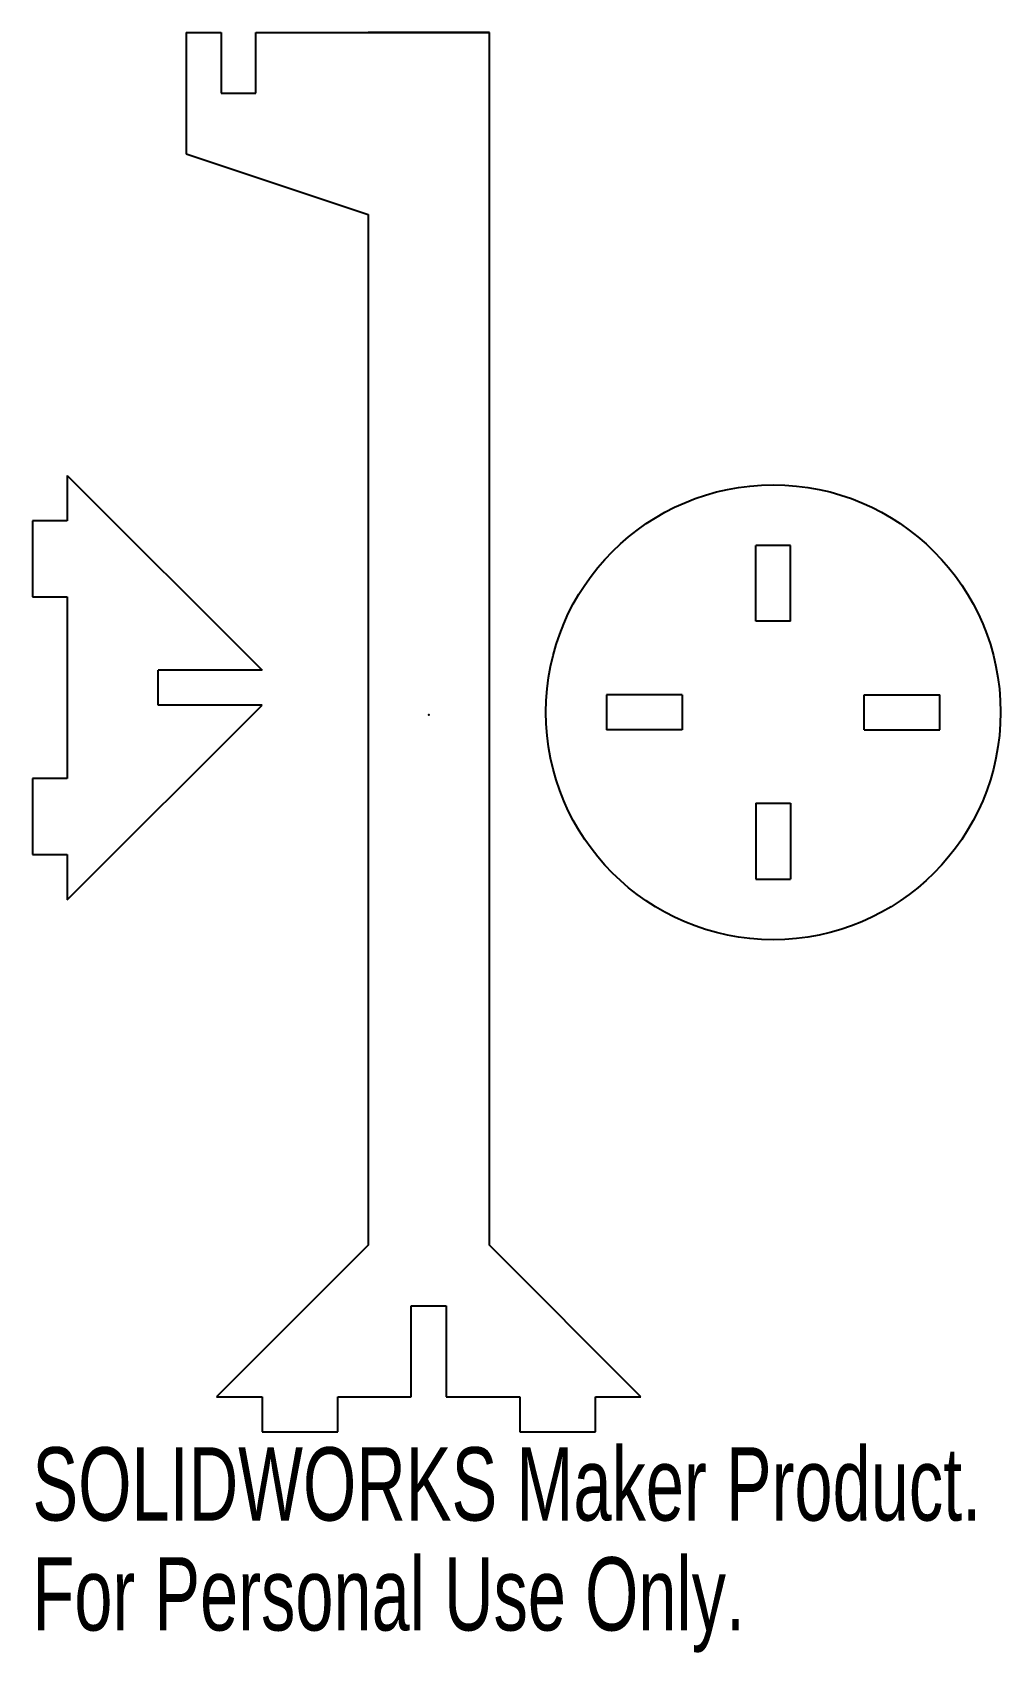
# Model space of a CAD drawing. Header units: millimetres. Extents: x -26 to 38, y -62 to 45.
import ezdxf

# ---------------------------------------------------------------- set-up
doc = ezdxf.new("R2010")
doc.units = ezdxf.units.MM
doc.header["$PDSIZE"] = -1
doc.linetypes.add('CENTERX2', pattern=[20.32, 12.7, -2.54, 2.54, -2.54])
doc.styles.add('SLDTEXTSTYLE0', font='TXT', dxfattribs={"width": 0.7})

msp = doc.modelspace()

# ---------------------------------------------------------------- linework, layer by layer
at = {"color": 7, "linetype": 'Continuous'}
for p, q in [((-16, 45), (-16, 37)), ((-16, 45), (-13.7, 45)), ((-13.7, 45), (-13.7, 41)), ((-11.4, 41), (-11.4, 45)), ((-11.4, 45), (-4, 45)), ((4, 45), (-4, 45)), ((4, -35), (4, 45)), ((-13.7, 41), (-11.4, 41)), ((-16, 37), (-4, 33)), ((-4, 33), (-4, -35)), ((-23.85, 15.78), (-23.85, 12.78)), ((-23.85, 15.78), (-11, 2.93)), ((-23.85, 12.78), (-26.15, 12.78)), ((-26.15, 12.78), (-26.15, 7.78)), ((23.88, 11.16), (21.58, 11.16)), ((21.58, 6.16), (21.58, 11.16)), ((23.88, 6.16), (23.88, 11.16)), ((-26.15, 7.78), (-23.85, 7.78)), ((-23.85, 7.78), (-23.85, -4.22)), ((23.88, 6.16), (21.58, 6.16)), ((-11, 2.93), (-17.85, 2.93)), ((-17.85, 0.63), (-17.85, 2.93)), ((11.73, 1.31), (11.73, -0.99)), ((16.73, 1.31), (11.73, 1.31)), ((16.73, 1.31), (16.73, -0.99)), ((28.73, -0.99), (28.73, 1.31)), ((28.73, 1.31), (33.73, 1.31)), ((33.73, -0.99), (33.73, 1.31)), ((-23.85, -12.22), (-11, 0.63)), ((-11, 0.63), (-17.85, 0.63)), ((16.73, -0.99), (11.73, -0.99)), ((28.73, -0.99), (33.73, -0.99)), ((-23.85, -4.22), (-26.15, -4.22)), ((-26.15, -4.22), (-26.15, -9.22)), ((21.58, -5.84), (21.58, -10.84)), ((21.58, -5.84), (23.88, -5.84)), ((23.88, -5.84), (23.88, -10.84)), ((-26.15, -9.22), (-23.85, -9.22)), ((-23.85, -9.22), (-23.85, -12.22)), ((21.58, -10.84), (23.88, -10.84)), ((-4, -35), (-14, -45)), ((14, -45), (4, -35)), ((-1.15, -45), (-1.15, -39)), ((-1.15, -39), (1.15, -39)), ((1.15, -39), (1.15, -45)), ((-14, -45), (-11, -45)), ((-11, -45), (-11, -47.3)), ((-6, -47.3), (-6, -45)), ((-6, -45), (-4, -45)), ((-4, -45), (-1.15, -45)), ((1.15, -45), (4, -45)), ((4, -45), (6, -45)), ((6, -45), (6, -47.3)), ((11, -47.3), (11, -45)), ((11, -45), (14, -45)), ((-11, -47.3), (-6, -47.3)), ((6, -47.3), (11, -47.3))]:
    msp.add_line(p, q, dxfattribs=at)
at = {"color": 7, "linetype": 'CENTERX2'}
msp.add_line((-4, 45), (4, 45), dxfattribs=at)
at = {"color": 7, "linetype": 'Continuous'}
msp.add_circle((22.73, 0.16), 15, dxfattribs=at)
msp.add_point((0, 0), dxfattribs=at)

# ---------------------------------------------------------------- texts
at = {"color": 7, "linetype": 'Continuous', "char_height": 4.8336, "attachment_point": 1, "style": 'SLDTEXTSTYLE0'}
for s, insert in [('SOLIDWORKS Maker Product.', (-26.15, -48.32)), ('For Personal Use Only.', (-26.15, -55.57))]:
    msp.add_mtext(s, dxfattribs=dict(at, insert=insert))

doc.saveas('drawing.dxf')
